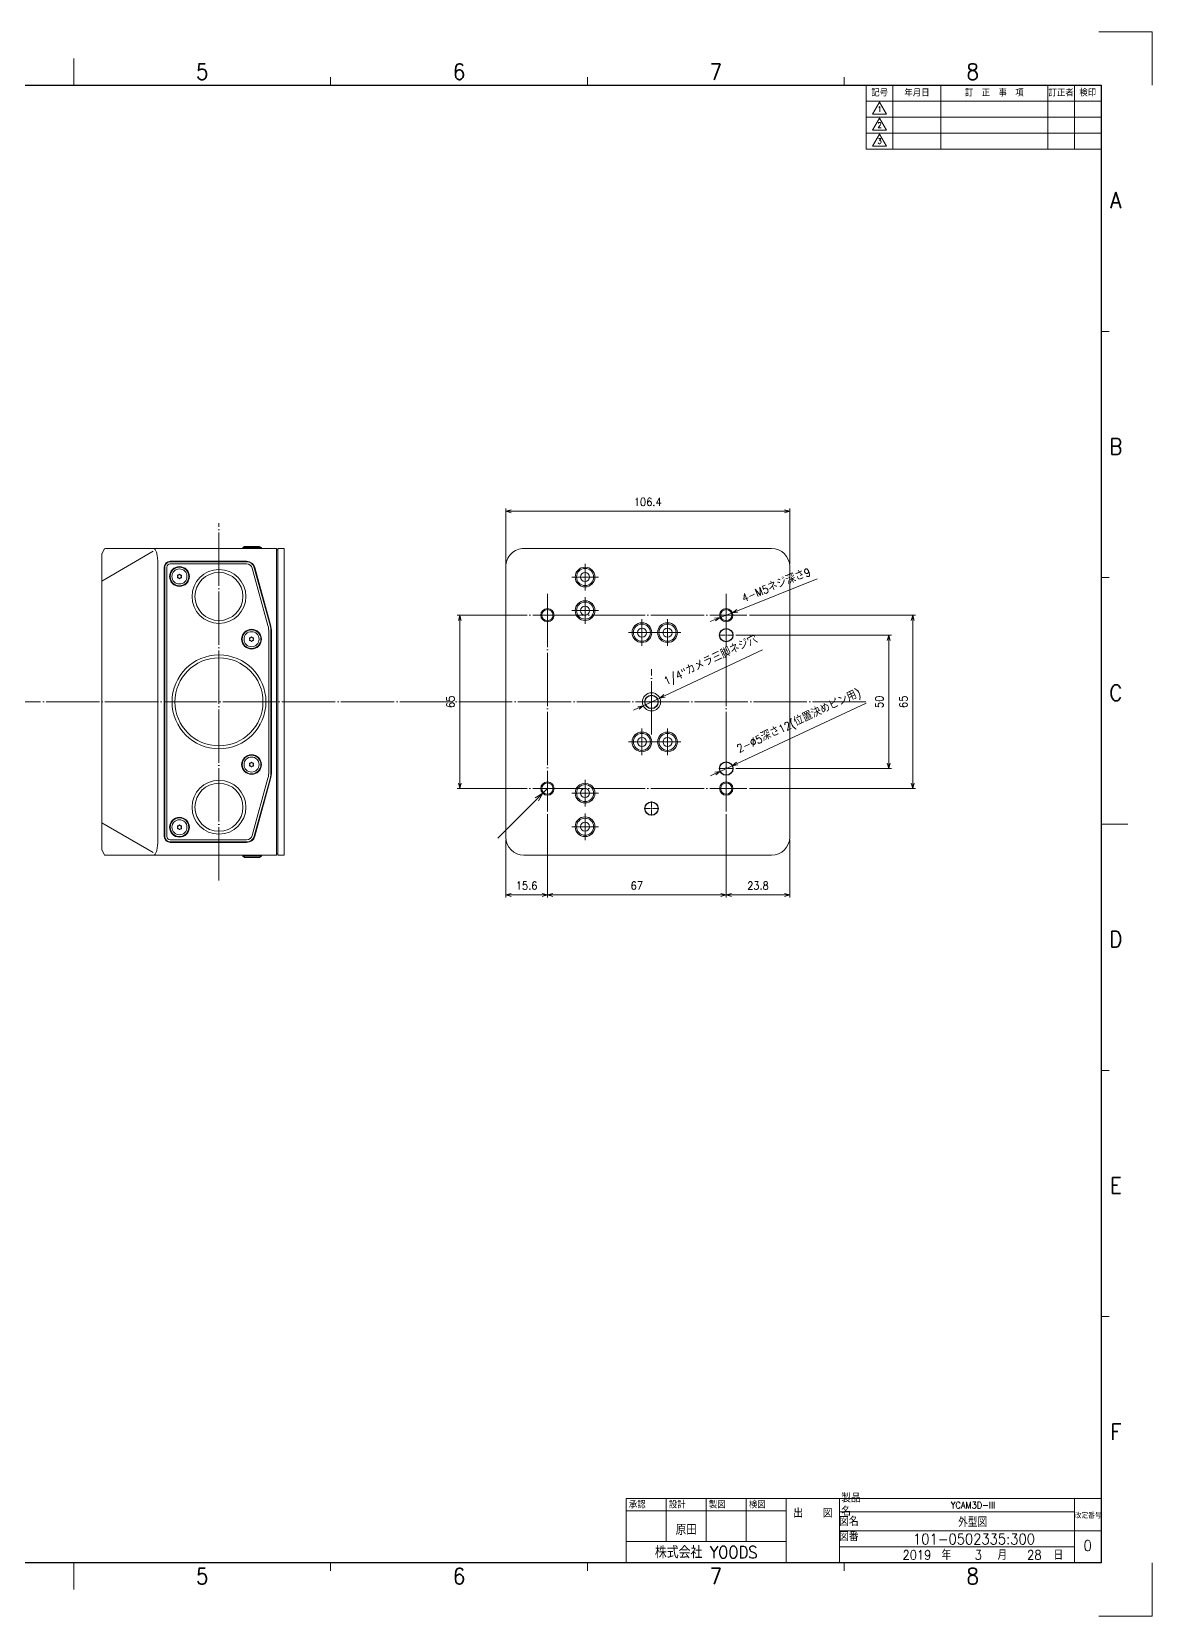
# Model space of a CAD drawing. Extents: x -1322 to 1276, y -2014 to -230.
# Drawn here: x 856 to 1276, y -824 to -230 of the extents above; entities that cross this region are included whole.
import ezdxf
from ezdxf.enums import TextEntityAlignment as Align

# ---------------------------------------------------------------- set-up
doc = ezdxf.new("R2010")
doc.units = 0
doc.header["$MEASUREMENT"] = 0
doc.linetypes.add('BORDER', pattern=[22, 20, -1, 0, -1])
doc.linetypes.add('CENTER', pattern=[50.8, 31.75, -6.35, 6.35, -6.35])
doc.layers.get('0').update_dxf_attribs({"linetype": 'CONTINUOUS'})
doc.layers.get('Defpoints').update_dxf_attribs({"linetype": 'CONTINUOUS'})
for name, color, linetype, lineweight in [('05 Center', 3, 'CENTER', 15), ('07 Dimension', 4, 'CONTINUOUS', 15), ('AM_BOR', 7, 'CONTINUOUS', 15)]:
    doc.layers.add(name, color=color, linetype=linetype, lineweight=lineweight)
doc.layers.add('____1', color=7, linetype='CONTINUOUS')
doc.layers.add('トンボ', color=3, linetype='CONTINUOUS', lineweight=15, plot=False)
doc.styles.add('TOKURA STANDARD', font='simplex.shx', dxfattribs={"width": 0.9, "bigfont": 'extfont.shx'})
doc.dimstyles.new('TOKURA_JIS', dxfattribs={"dimtxt": 3, "dimasz": 2, "dimexe": 1, "dimexo": 1, "dimgap": 2, "dimtad": 1, "dimdsep": 46, "dimtxsty": 'TOKURA STANDARD', "dimblk": 'OPEN30', "dimblk1": 'OPEN30', "dimblk2": 'OPEN30', "dimcen": 0, "dimclrd": 3, "dimclre": 3, "dimclrt": 3, "dimazin": 2, "dimtp": 0.1, "dimtm": 0.1, "dimtfac": 0.71, "dimtmove": 0, "dimatfit": 3, "dimldrblk": 'OPEN30', "dimfxl": 1, "dimlwd": 15, "dimlwe": 15, "dimarcsym": 0})

# ---------------------------------------------------------------- blocks, each defined once
blk = doc.blocks.new('TOKURA_JIS_A3_2008')
at = {"layer": 'AM_BOR'}
for p, q in [((217.9, 287), (217.9, 292)), ((266.02, 287), (266.02, 288.5)), ((314.15, 287), (314.15, 288.5)), ((362.27, 287), (362.27, 288.5)), ((410.4, 240.83), (411.9, 240.83)), ((410.4, 194.67), (411.9, 194.67)), ((410.4, 148.5), (415.4, 148.5)), ((410.4, 148.5), (415.4, 148.5)), ((410.4, 102.33), (411.9, 102.33)), ((410.4, 56.17), (411.9, 56.17)), ((217.9, 10), (217.9, 5)), ((266.02, 10), (266.02, 8.5)), ((314.15, 10), (314.15, 8.5)), ((362.27, 10), (362.27, 8.5))]:
    blk.add_line(p, q, dxfattribs=at)
at = {"layer": 'AM_BOR', "lineweight": 30}
for p, q in [((25.4, 287), (410.4, 287)), ((410.4, 287), (410.4, 10)), ((410.4, 10), (25.4, 10))]:
    blk.add_line(p, q, dxfattribs=at)
at = {"layer": 'トンボ'}
for p, q in [((410, 297), (420, 297)), ((420, 297), (420, 287)), ((420, 10), (420, 0)), ((420, 0), (410, 0))]:
    blk.add_line(p, q, dxfattribs=at)
at = {"layer": 'AM_BOR', "style": 'TOKURA STANDARD', "width": 0.9}
for s, p in [('5', (241.96, 288)), ('6', (290.09, 288)), ('7', (338.21, 288)), ('8', (386.34, 288)), ('A', (413.17, 263.92)), ('B', (413.17, 217.75)), ('C', (413.17, 171.58)), ('D', (413.17, 125.42)), ('E', (413.17, 79.25)), ('F', (413.17, 33.08)), ('5', (241.96, 6.02)), ('6', (290.09, 6.02)), ('7', (338.21, 6.02)), ('8', (386.34, 6.02))]:
    blk.add_text(s, height=3, dxfattribs=at).set_placement(p, align=Align.CENTER)
blk = doc.blocks.new('tokura08-revi0')
at = {"layer": 'AM_BOR'}
for p, q in [((-88, 6), (0, 6)), ((-88, 6), (-88, 0)), ((-78, 0), (-78, 6)), ((-60, 0), (-60, 6)), ((-20, 6), (-20, 0)), ((-10, 0), (-10, 6)), ((0, 6), (0, 0)), ((0, 0), (-88, 0)), ((-88, 0), (0, 0))]:
    blk.add_line(p, q, dxfattribs=at)
at = {"layer": 'AM_BOR', "char_height": 2.5, "attachment_point": 5, "style": 'TOKURA STANDARD'}
for s, insert, width in [('記号', (-83, 3), 10), ('年月日', (-69, 3), 15), ('訂\u3000正\u3000事\u3000項', (-40, 3), 40), ('訂正者', (-15, 3), 10), ('検印', (-5, 3), 10)]:
    blk.add_mtext(s, dxfattribs=dict(at, insert=insert, width=width))
blk = doc.blocks.new('tokura08-revi1')
at = {"layer": 'AM_BOR'}
for p, q in [((-88, 6), (-88, 0)), ((-78, 6), (-78, 0)), ((-60, 6), (-60, 0)), ((-20, 6), (-20, 0)), ((-10, 6), (-10, 0)), ((0, 0), (0, 6)), ((-88, 0), (0, 0)), ((-85.63, 1.1), (-83.03, 5.6)), ((-85.63, 1.1), (-80.43, 1.1)), ((-80.43, 1.1), (-83.03, 5.6))]:
    blk.add_line(p, q, dxfattribs=at)
at = {"layer": 'AM_BOR', "style": 'TOKURA STANDARD', "width": 0.9}
for tag, p in [('GEN-REV-NR{4}', (-83, 3)), ('GEN-REV-DAT{8}', (-69, 3)), ('GEN-REV-NAME{4}', (-15, 3)), ('GEN-REV-BLK{4}', (-5, 3))]:
    blk.add_attdef(tag, text='', height=2, dxfattribs=at).set_placement(p, align=Align.MIDDLE_CENTER)
blk.add_attdef('GEN-REV-TEXT1{19}', text='', height=2, dxfattribs=at).set_placement((-59, 3), align=Align.MIDDLE_LEFT)
blk = doc.blocks.new('*U386')
at = {"layer": 'AM_BOR'}
for p, q in [((-118, 24.14), (-178, 24.14)), ((-178, 24.14), (-178, 0)), ((-163, 24.14), (-163, 8)), ((-148, 24.14), (-148, 8)), ((-133, 24.14), (-133, 8)), ((-118, 24.14), (-118, 0)), ((-118, 24.14), (-98, 24.14)), ((-98, 24.14), (0, 24.14)), ((-98, 24.14), (-98, 0)), ((-10, 24.14), (-10, 0)), ((0, 0), (0, 24.14)), ((-118, 19.49), (-178, 19.49)), ((-10, 19.21), (-98, 19.21)), ((0, 12.07), (-98, 12.07)), ((-178, 8), (-118, 8)), ((-98, 6), (-10, 6)), ((-178, 0), (0, 0))]:
    blk.add_line(p, q, dxfattribs=at)
at = {"layer": 'AM_BOR', "style": 'TOKURA STANDARD'}
for s, insert, char_height, width, attachment_point in [('承認', (-177, 23.01), 2.5, 14, 1), ('設計', (-162, 23.01), 2.5, 14, 1), ('製図', (-147, 23.01), 2.5, 14, 1), ('検図', (-132, 23.01), 2.5, 14, 1), ('出    図', (-108, 18.5), 3, 18.75, 5), ('製品名', (-97.38, 21.72), 3, 9.482, 4), ('改定番号', (-4.84, 17.7), 2, 10.0022, 5), ('図名', (-94.5, 15.4), 3, 7, 5), ('株式会社 YOODS', (-148, 4), 4.5, 60, 5), ('図番', (-94.53, 9.76), 3, 7, 5), ('{\\C7;年}', (-58, 2.92), 3.5, 6, 5), ('{\\C7;月}', (-37, 2.92), 3.5, 6, 5), ('{\\C7;日}', (-16, 2.92), 3.5, 6, 5)]:
    blk.add_mtext(s, dxfattribs=dict(at, insert=insert, char_height=char_height, width=width, attachment_point=attachment_point))
at = {"layer": 'AM_BOR', "style": 'TOKURA STANDARD', "width": 0.9}
for tag, height, p in [('SEIHINMEI{20.1}', 2.5, (-48.01, 21.67)), ('SYOUNIN{3.5}', 4, (-170.5, 12.5)), ('SEKKEI{3.5}', 4, (-155.5, 12.5)), ('SEIZU{3.5}', 4, (-140.5, 12.5)), ('KENZU{3.5}', 4, (-125.5, 12.5)), ('ZUMEI{20.1}', 3.5, (-48.12, 15.25)), ('ZUBAN{11.6}', 4, (-47.62, 8.97)), ('REV{2}', 4, (-5, 6.5)), ('NEN{4.57}', 3.5, (-69, 3)), ('TUKI{2.28}', 3.5, (-46, 3)), ('NITI{2.28}', 3.5, (-25, 3))]:
    blk.add_attdef(tag, text='', height=height, dxfattribs=at).set_placement(p, align=Align.MIDDLE_CENTER)
blk = doc.blocks.new('CLUMP0')
at = {"layer": '____1', "lineweight": 18}
blk.add_circle((2149.76, 2319.57), 3.5, dxfattribs=at)
at = {"layer": '____1', "lineweight": 5}
blk.add_circle((2149.76, 2319.57), 2.81, dxfattribs=at)
at = {"layer": '____1', "lineweight": 18}
for centre, radius, start, end in [((2149.21, 2319.89), 0.24, 62.84074, 237.15926), ((2149.03, 2319.54), 0.1, 302.84074, 2.48268), ((2149.76, 2319.57), 0.635, 177.51731, 182.48269), ((2149.37, 2318.95), 0.1, 57.51731, 117.15926), ((2149.76, 2319.57), 0.635, 117.51731, 122.48269), ((2149.76, 2319.57), 0.635, 237.51731, 242.48269), ((2149.76, 2320.2), 0.24, 2.84074, 177.15926), ((2149.76, 2318.93), 0.24, 182.84074, 357.15926), ((2149.76, 2319.57), 0.635, 57.51731, 62.48269), ((2149.76, 2319.57), 0.635, 297.51731, 302.48269), ((2150.31, 2319.89), 0.24, 302.84074, 117.15926), ((2150.31, 2319.25), 0.24, 242.84074, 57.15926), ((2149.76, 2319.57), 0.635, 357.51731, 2.48269)]:
    blk.add_arc(centre, radius, start, end, dxfattribs=at)
blk.add_rational_spline([(2149.32, 2319.04), (2149.11, 2318.93), (2149, 2319.14), (2148.9, 2319.34), (2149.08, 2319.45)], [1, 0.707106781187, 1, 0.727246506559, 0.962490217599], degree=2, knots=[4.712389, 4.712389, 4.712389, 6.283185, 6.283185, 7.745972, 7.745972, 7.745972], dxfattribs=at)
for points, weights in [([(2149.13, 2319.6), (2149.13, 2319.65), (2149.08, 2319.69)], [1, 0.808130615469, 0.867641996047]), ([(2149.32, 2320.1), (2149.37, 2320.07), (2149.42, 2320.11)], [1, 0.808130614777, 0.867641996476]), ([(2149.47, 2320.13), (2149.52, 2320.16), (2149.52, 2320.22)], [1, 0.80813061547, 0.867641996046]), ([(2149.52, 2318.92), (2149.52, 2318.98), (2149.47, 2319.01)], [1, 0.808130585107, 0.867642014882]), ([(2150, 2320.22), (2150.01, 2320.16), (2150.06, 2320.13)], [1, 0.808130626323, 0.867641989314]), ([(2150.06, 2319.01), (2150.01, 2318.98), (2150, 2318.92)], [1, 0.808130604832, 0.867642002646]), ([(2150.1, 2320.11), (2150.15, 2320.07), (2150.2, 2320.1)], [1, 0.808130598669, 0.867642006469]), ([(2150.2, 2319.04), (2150.15, 2319.06), (2150.1, 2319.03)], [1, 0.808130629669, 0.867641987239]), ([(2150.44, 2319.69), (2150.4, 2319.65), (2150.4, 2319.6)], [1, 0.808130604042, 0.867642003136]), ([(2150.4, 2319.54), (2150.4, 2319.49), (2150.44, 2319.45)], [1, 0.808130599308, 0.867642006072])]:
    blk.add_rational_spline(points, weights, degree=2, dxfattribs=at)
blk = doc.blocks.new('CLUMP1')
at = {"layer": '____1', "lineweight": 18}
blk.add_circle((2176.76, 2343.07), 3.5, dxfattribs=at)
at = {"layer": '____1', "lineweight": 5}
blk.add_circle((2176.76, 2343.07), 2.81, dxfattribs=at)
at = {"layer": '____1', "lineweight": 18}
for centre, radius, start, end in [((2176.03, 2343.04), 0.1, 302.84074, 2.48268), ((2176.76, 2343.07), 0.635, 177.51731, 182.48269), ((2176.37, 2342.45), 0.1, 57.51731, 117.15926), ((2176.76, 2343.07), 0.635, 117.51731, 122.48269), ((2176.76, 2343.07), 0.635, 237.51731, 242.48269), ((2176.42, 2343.72), 0.1, 297.51731, 357.15926), ((2176.76, 2343.7), 0.24, 2.84074, 177.15926), ((2176.76, 2342.43), 0.24, 182.84074, 357.15926), ((2176.76, 2343.07), 0.635, 57.51731, 62.48269), ((2176.76, 2343.07), 0.635, 297.51731, 302.48269), ((2177.31, 2342.75), 0.24, 242.84074, 57.15926), ((2176.76, 2343.07), 0.635, 357.51731, 2.48269)]:
    blk.add_arc(centre, radius, start, end, dxfattribs=at)
for points, weights, knots in [([(2176.08, 2343.19), (2175.88, 2343.32), (2176.01, 2343.52), (2176.13, 2343.7), (2176.32, 2343.6)], [1, 0.707106781187, 1, 0.727246510349, 0.962490211061], [0, 0, 0, 1.570796, 1.570796, 3.033583, 3.033583, 3.033583]), ([(2176.32, 2342.54), (2176.11, 2342.43), (2176, 2342.64), (2175.9, 2342.84), (2176.08, 2342.95)], [1, 0.707106781187, 1, 0.727246506559, 0.962490217598], [4.712389, 4.712389, 4.712389, 6.283185, 6.283185, 7.745972, 7.745972, 7.745972]), ([(2177.2, 2343.6), (2177.42, 2343.71), (2177.53, 2343.5), (2177.63, 2343.3), (2177.44, 2343.19)], [1, 0.707106781187, 1, 0.727246506559, 0.962490217599], [4.712389, 4.712389, 4.712389, 6.283185, 6.283185, 7.745972, 7.745972, 7.745972])]:
    blk.add_rational_spline(points, weights, degree=2, knots=knots, dxfattribs=at)
for points, weights in [([(2176.13, 2343.1), (2176.13, 2343.15), (2176.08, 2343.19)], [1, 0.808130615469, 0.867641996047]), ([(2176.32, 2343.6), (2176.37, 2343.57), (2176.42, 2343.61)], [1, 0.808130614778, 0.867641996476]), ([(2176.52, 2342.42), (2176.52, 2342.48), (2176.47, 2342.51)], [1, 0.808130585107, 0.867642014882]), ([(2177, 2343.72), (2177.01, 2343.66), (2177.06, 2343.63)], [1, 0.808130626322, 0.867641989315]), ([(2177.06, 2342.51), (2177.01, 2342.48), (2177, 2342.42)], [1, 0.808130604832, 0.867642002645]), ([(2177.1, 2343.61), (2177.15, 2343.57), (2177.2, 2343.6)], [1, 0.808130598669, 0.867642006469]), ([(2177.2, 2342.54), (2177.15, 2342.56), (2177.1, 2342.53)], [1, 0.808130629669, 0.867641987238]), ([(2177.44, 2343.19), (2177.4, 2343.15), (2177.4, 2343.1)], [1, 0.808130604043, 0.867642003135]), ([(2177.4, 2343.04), (2177.4, 2342.99), (2177.44, 2342.95)], [1, 0.808130599309, 0.867642006072])]:
    blk.add_rational_spline(points, weights, degree=2, dxfattribs=at)
blk = doc.blocks.new('CLUMP2')
at = {"layer": '____1', "lineweight": 18}
for p, q in [((2173.46, 2309.07), (2173.46, 2308.67)), ((2180.46, 2309.07), (2173.46, 2309.07)), ((2173.46, 2308.67), (2174.16, 2308.27)), ((2180.46, 2308.67), (2173.46, 2308.67)), ((2179.77, 2308.27), (2174.16, 2308.27)), ((2180.46, 2308.67), (2179.77, 2308.27)), ((2180.46, 2308.67), (2180.46, 2309.07))]:
    blk.add_line(p, q, dxfattribs=at)
blk = doc.blocks.new('CLUMP3')
at = {"layer": '____1', "lineweight": 18}
blk.add_circle((2176.76, 2390.07), 3.5, dxfattribs=at)
at = {"layer": '____1', "lineweight": 5}
blk.add_circle((2176.76, 2390.07), 2.81, dxfattribs=at)
at = {"layer": '____1', "lineweight": 18}
for centre, radius, start, end in [((2176.03, 2390.1), 0.1, 357.51732, 57.15926), ((2176.76, 2390.07), 0.635, 177.51731, 182.48269), ((2176.37, 2389.45), 0.1, 57.51732, 117.15926), ((2176.76, 2390.07), 0.635, 117.51731, 122.48269), ((2176.76, 2390.07), 0.635, 237.51731, 242.48269), ((2176.42, 2389.42), 0.1, 2.84074, 62.48269), ((2176.76, 2390.7), 0.24, 2.84074, 177.15926), ((2176.76, 2389.43), 0.24, 182.84074, 357.15926), ((2177.1, 2390.72), 0.1, 182.84074, 242.48269), ((2176.76, 2390.07), 0.635, 57.51731, 62.48269), ((2176.76, 2390.07), 0.635, 297.51731, 302.48269), ((2177.31, 2390.39), 0.24, 302.84074, 117.15926), ((2176.76, 2390.07), 0.635, 357.51731, 2.48269)]:
    blk.add_arc(centre, radius, start, end, dxfattribs=at)
for points, weights, knots in [([(2176.32, 2390.6), (2176.11, 2390.71), (2176, 2390.5), (2175.9, 2390.3), (2176.08, 2390.19)], [1, 0.707106781187, 1, 0.72724650656, 0.962490217597], [4.712389, 4.712389, 4.712389, 6.283185, 6.283185, 7.745972, 7.745972, 7.745972]), ([(2176.08, 2389.95), (2175.88, 2389.82), (2176.01, 2389.62), (2176.13, 2389.44), (2176.32, 2389.54)], [1, 0.707106781187, 1, 0.727246510349, 0.96249021106], [0, 0, 0, 1.570796, 1.570796, 3.033583, 3.033583, 3.033583]), ([(2177.2, 2389.54), (2177.42, 2389.43), (2177.53, 2389.64), (2177.63, 2389.84), (2177.44, 2389.95)], [1, 0.707106781187, 1, 0.727246506559, 0.962490217598], [4.712389, 4.712389, 4.712389, 6.283185, 6.283185, 7.745972, 7.745972, 7.745972])]:
    blk.add_rational_spline(points, weights, degree=2, knots=knots, dxfattribs=at)
for points, weights in [([(2176.13, 2390.04), (2176.13, 2389.98), (2176.08, 2389.95)], [1, 0.808130615468, 0.867641996048]), ([(2176.42, 2390.61), (2176.37, 2390.57), (2176.32, 2390.6)], [1, 0.80813061547, 0.867641996047]), ([(2176.52, 2390.72), (2176.52, 2390.66), (2176.47, 2390.63)], [1, 0.808130585106, 0.867642014882]), ([(2177, 2389.42), (2177.01, 2389.48), (2177.06, 2389.51)], [1, 0.808130626322, 0.867641989315]), ([(2177.2, 2390.6), (2177.15, 2390.57), (2177.1, 2390.61)], [1, 0.808130629668, 0.867641987239]), ([(2177.1, 2389.53), (2177.15, 2389.56), (2177.2, 2389.54)], [1, 0.808130598669, 0.867642006469]), ([(2177.4, 2390.1), (2177.4, 2390.15), (2177.44, 2390.19)], [1, 0.808130599309, 0.867642006072]), ([(2177.44, 2389.95), (2177.4, 2389.98), (2177.4, 2390.04)], [1, 0.808130604043, 0.867642003135])]:
    blk.add_rational_spline(points, weights, degree=2, dxfattribs=at)
blk = doc.blocks.new('CLUMP61')
at = {"layer": '____1', "lineweight": 18}
for p, q in [((2173.46, 2424.47), (2174.16, 2424.87)), ((2173.46, 2424.07), (2173.46, 2424.47)), ((2180.46, 2424.47), (2173.46, 2424.47)), ((2180.46, 2424.07), (2173.46, 2424.07)), ((2179.77, 2424.87), (2174.16, 2424.87)), ((2180.46, 2424.47), (2179.77, 2424.87)), ((2180.46, 2424.47), (2180.46, 2424.07))]:
    blk.add_line(p, q, dxfattribs=at)
blk = doc.blocks.new('CLUMP62')
at = {"layer": '____1', "lineweight": 18}
blk.add_circle((2149.76, 2413.57), 3.5, dxfattribs=at)
at = {"layer": '____1', "lineweight": 5}
blk.add_circle((2149.76, 2413.57), 2.81, dxfattribs=at)
at = {"layer": '____1', "lineweight": 18}
for centre, radius, start, end in [((2149.21, 2413.25), 0.24, 122.84074, 297.15926), ((2149.03, 2413.6), 0.1, 357.51732, 57.15926), ((2149.76, 2413.57), 0.635, 177.51731, 182.48269), ((2149.76, 2413.57), 0.635, 117.51731, 122.48269), ((2149.76, 2413.57), 0.635, 237.51731, 242.48269), ((2149.76, 2414.2), 0.24, 2.84074, 177.15926), ((2149.76, 2412.93), 0.24, 182.84074, 357.15926), ((2150.1, 2414.22), 0.1, 182.84074, 242.48269), ((2149.76, 2413.57), 0.635, 57.51731, 62.48269), ((2149.76, 2413.57), 0.635, 297.51731, 302.48269), ((2150.31, 2413.89), 0.24, 302.84074, 117.15926), ((2150.31, 2413.25), 0.24, 242.84074, 57.15926), ((2149.76, 2413.57), 0.635, 357.51731, 2.48269)]:
    blk.add_arc(centre, radius, start, end, dxfattribs=at)
blk.add_rational_spline([(2149.32, 2414.1), (2149.11, 2414.21), (2149, 2414), (2148.9, 2413.8), (2149.08, 2413.69)], [1, 0.707106781187, 1, 0.727246506559, 0.962490217598], degree=2, knots=[4.712389, 4.712389, 4.712389, 6.283185, 6.283185, 7.745972, 7.745972, 7.745972], dxfattribs=at)
for points, weights in [([(2149.13, 2413.54), (2149.13, 2413.48), (2149.08, 2413.45)], [1, 0.808130615469, 0.867641996047]), ([(2149.42, 2414.11), (2149.37, 2414.07), (2149.32, 2414.1)], [1, 0.808130615469, 0.867641996047]), ([(2149.32, 2413.04), (2149.37, 2413.06), (2149.42, 2413.03)], [1, 0.808130614777, 0.867641996477]), ([(2149.52, 2414.22), (2149.52, 2414.16), (2149.47, 2414.13)], [1, 0.808130585107, 0.867642014882]), ([(2149.47, 2413.01), (2149.52, 2412.98), (2149.52, 2412.92)], [1, 0.808130615469, 0.867641996047]), ([(2150, 2412.92), (2150.01, 2412.98), (2150.06, 2413.01)], [1, 0.808130626321, 0.867641989315]), ([(2150.2, 2414.1), (2150.15, 2414.07), (2150.1, 2414.11)], [1, 0.808130629668, 0.867641987239]), ([(2150.1, 2413.03), (2150.15, 2413.06), (2150.2, 2413.04)], [1, 0.808130598669, 0.867642006469]), ([(2150.4, 2413.6), (2150.4, 2413.65), (2150.44, 2413.69)], [1, 0.808130599309, 0.867642006072]), ([(2150.44, 2413.45), (2150.4, 2413.48), (2150.4, 2413.54)], [1, 0.808130604043, 0.867642003135])]:
    blk.add_rational_spline(points, weights, degree=2, dxfattribs=at)
blk = doc.blocks.new('CLUMP66')
at = {"layer": '____1', "lineweight": 18}
for p, q in [((2120.72, 2422.18), (2121.53, 2423.79)), ((2186.06, 2424.07), (2121.97, 2424.07)), ((2186.06, 2313.57), (2186.06, 2424.07)), ((2186.06, 2309.07), (2186.06, 2423.57)), ((2120.66, 2421.95), (2120.66, 2311.19)), ((2146.26, 2419.27), (2174.92, 2419.27)), ((2144.06, 2316.07), (2144.06, 2417.07)), ((2183.9, 2395.44), (2178.01, 2416.92)), ((2184.26, 2340.39), (2184.26, 2392.75)), ((2183.9, 2337.69), (2178.01, 2316.22)), ((2120.72, 2310.96), (2121.53, 2309.35)), ((2174.88, 2313.87), (2146.26, 2313.87)), ((2186.06, 2309.07), (2121.97, 2309.07))]:
    blk.add_line(p, q, dxfattribs=at)
at = {"layer": '____1', "lineweight": 5}
for p, q in [((2120.66, 2411.86), (2139.9, 2423.05)), ((2141.66, 2315.87), (2141.66, 2417.27)), ((2120.66, 2321.28), (2139.9, 2310.09))]:
    blk.add_line(p, q, dxfattribs=at)
at = {"layer": '____1', "lineweight": 18}
for centre, radius, start, end in [((2121.97, 2423.57), 0.5, 90, 153.43494), ((2121.16, 2421.95), 0.5, 153.43494, 180), ((2146.26, 2417.07), 2.2, 90.01121, 179.99999), ((2174.92, 2416.07), 3.2, 15.34185, 89.99999), ((2174.06, 2392.75), 10.2, 0.00001, 15.34185), ((2174.06, 2340.39), 10.2, 344.65815, 359.99998), ((2121.16, 2311.19), 0.5, 180, 206.56506), ((2146.26, 2316.07), 2.2, 180.00001, 269.99997), ((2174.92, 2317.07), 3.2, 270.00001, 344.65815), ((2121.97, 2309.57), 0.5, 206.56506, 270)]:
    blk.add_arc(centre, radius, start, end, dxfattribs=at)
at = {"layer": '____1', "lineweight": 5}
for points in [[(2141.66, 2417.27), (2141.66, 2424.07), (2139.9, 2424.07)], [(2141.66, 2315.87), (2141.66, 2309.07), (2139.9, 2309.07)]]:
    blk.add_open_spline(points, degree=2, dxfattribs=at)
blk = doc.blocks.new('CLUMP67')
at = {"layer": '____1', "lineweight": 18}
for p, q in [((2186.06, 2423.57), (2186.56, 2423.57)), ((2186.56, 2424.07), (2188.96, 2424.07)), ((2186.56, 2309.07), (2186.56, 2424.07)), ((2188.96, 2424.07), (2188.96, 2309.07)), ((2186.06, 2309.57), (2186.56, 2309.57)), ((2186.56, 2309.07), (2188.96, 2309.07))]:
    blk.add_line(p, q, dxfattribs=at)
blk = doc.blocks.new('CLUMP68')
at = {"layer": '____1', "lineweight": 18}
for p, q in [((2146.26, 2419.07), (2174.88, 2419.07)), ((2144.26, 2316.07), (2144.26, 2417.07)), ((2183.7, 2395.38), (2177.77, 2416.87)), ((2184.06, 2340.42), (2184.06, 2392.72)), ((2183.7, 2337.76), (2177.77, 2316.27)), ((2174.88, 2314.07), (2146.26, 2314.07))]:
    blk.add_line(p, q, dxfattribs=at)
at = {"layer": '____1', "lineweight": 5}
for p, q in [((2146.26, 2418.27), (2174.88, 2418.27)), ((2145.06, 2316.07), (2145.06, 2417.07)), ((2182.93, 2395.16), (2177, 2416.65)), ((2183.26, 2340.42), (2183.26, 2392.72)), ((2182.93, 2337.98), (2177, 2316.48)), ((2174.88, 2314.87), (2146.26, 2314.87))]:
    blk.add_line(p, q, dxfattribs=at)
at = {"layer": '____1', "lineweight": 18}
for centre, radius in [((2149.76, 2413.57), 3.7), ((2164.56, 2406.07), 9), ((2176.76, 2390.07), 3.7), ((2164.56, 2366.57), 16.5), ((2176.76, 2343.07), 3.7), ((2164.56, 2327.07), 9), ((2149.76, 2319.57), 3.7)]:
    blk.add_circle(centre, radius, dxfattribs=at)
at = {"layer": '____1', "lineweight": 5}
for centre, radius in [((2164.56, 2406.07), 10.1), ((2164.56, 2366.57), 17.6), ((2164.56, 2327.07), 10.1)]:
    blk.add_circle(centre, radius, dxfattribs=at)
at = {"layer": '____1', "lineweight": 18}
for centre, radius, start, end in [((2146.26, 2417.07), 2, 89.99999, 179.99999), ((2174.88, 2416.07), 3, 15.4268, 90), ((2174.06, 2392.72), 10, 0, 15.4268), ((2174.06, 2340.42), 10, 344.5732, 0), ((2146.26, 2316.07), 2, 180.00001, 270), ((2174.88, 2317.07), 3, 270, 344.5732)]:
    blk.add_arc(centre, radius, start, end, dxfattribs=at)
at = {"layer": '____1', "lineweight": 5}
for centre, radius, start, end in [((2146.26, 2417.07), 1.2, 89.99999, 179.99999), ((2174.88, 2416.07), 2.2, 15.4268, 90), ((2174.06, 2392.72), 9.2, 0, 15.4268), ((2174.06, 2340.42), 9.2, 344.5732, 0), ((2146.26, 2316.07), 1.2, 180.00001, 270), ((2174.88, 2317.07), 2.2, 270, 344.5732)]:
    blk.add_arc(centre, radius, start, end, dxfattribs=at)
blk = doc.blocks.new('_Open30')
at = {"color": 0, "linetype": 'ByBlock', "lineweight": -2}
for p, q in [((-1, 0.27), (0, 0)), ((0, 0), (-1, -0.27)), ((0, 0), (-1, 0))]:
    blk.add_line(p, q, dxfattribs=at)
blk = doc.blocks.new('*D657')
at = {"layer": '07 Dimension', "linetype": 'Continuous', "lineweight": 15, "transparency": 16777216}
for p, q in [((1032.93, -449.07), (1015.69, -449.07)), ((1016.69, -451.07), (1016.69, -512.07)), ((1032.93, -514.07), (1015.69, -514.07))]:
    blk.add_line(p, q, dxfattribs=at)
at = {"layer": 'Defpoints', "color": 0, "linetype": 'Continuous', "transparency": 16777216}
for p in [(1033.93, -449.07), (1016.69, -514.07), (1033.93, -514.07)]:
    blk.add_point(p, dxfattribs=at)
at = {"layer": '07 Dimension', "linetype": 'Continuous', "lineweight": 15, "transparency": 16777216, "xscale": 2, "yscale": 2, "zscale": 2}
for p, rotation in [((1016.69, -449.07), 90), ((1016.69, -514.07), 270)]:
    blk.add_blockref('_Open30', p, dxfattribs=dict(at, rotation=rotation))
at = {"layer": '07 Dimension', "linetype": 'Continuous', "transparency": 16777216, "insert": (1013.19, -481.57), "char_height": 3, "attachment_point": 5, "rotation": 90, "style": 'TOKURA STANDARD'}
blk.add_mtext('65', dxfattribs=at)
blk = doc.blocks.new('*D658')
at = {"layer": '07 Dimension', "linetype": 'Continuous', "lineweight": 15, "transparency": 16777216}
for p, q in [((1049.53, -523.73), (1049.53, -554.97)), ((1116.53, -523.73), (1116.53, -554.97)), ((1051.53, -553.97), (1114.53, -553.97))]:
    blk.add_line(p, q, dxfattribs=at)
at = {"layer": 'Defpoints', "color": 0, "linetype": 'Continuous', "transparency": 16777216}
for p in [(1049.53, -522.73), (1116.53, -522.73), (1116.53, -553.97)]:
    blk.add_point(p, dxfattribs=at)
at = {"layer": '07 Dimension', "linetype": 'Continuous', "lineweight": 15, "transparency": 16777216, "xscale": 2, "yscale": 2, "zscale": 2, "rotation": 180}
blk.add_blockref('_Open30', (1049.53, -553.97), dxfattribs=at)
at = {"layer": '07 Dimension', "linetype": 'Continuous', "lineweight": 15, "transparency": 16777216, "xscale": 2, "yscale": 2, "zscale": 2}
blk.add_blockref('_Open30', (1116.53, -553.97), dxfattribs=at)
at = {"layer": '07 Dimension', "linetype": 'Continuous', "transparency": 16777216, "insert": (1083.03, -550.47), "char_height": 3, "attachment_point": 5, "style": 'TOKURA STANDARD'}
blk.add_mtext('67', dxfattribs=at)
blk = doc.blocks.new('*D659')
at = {"layer": '07 Dimension', "linetype": 'Continuous', "lineweight": 15, "transparency": 16777216}
for p, q in [((1033.93, -533.27), (1033.93, -554.97)), ((1047.53, -553.97), (1035.93, -553.97))]:
    blk.add_line(p, q, dxfattribs=at)
at = {"layer": 'Defpoints', "color": 0, "linetype": 'Continuous', "transparency": 16777216}
for p in [(1033.93, -532.27), (1033.93, -553.97), (1049.53, -553.97)]:
    blk.add_point(p, dxfattribs=at)
at = {"layer": '07 Dimension', "linetype": 'Continuous', "lineweight": 15, "transparency": 16777216, "xscale": 2, "yscale": 2, "zscale": 2, "rotation": 180}
blk.add_blockref('_Open30', (1033.93, -553.97), dxfattribs=at)
at = {"layer": '07 Dimension', "linetype": 'Continuous', "lineweight": 15, "transparency": 16777216, "xscale": 2, "yscale": 2, "zscale": 2}
blk.add_blockref('_Open30', (1049.53, -553.97), dxfattribs=at)
at = {"layer": '07 Dimension', "linetype": 'Continuous', "transparency": 16777216, "insert": (1041.73, -550.47), "char_height": 3, "attachment_point": 5, "style": 'TOKURA STANDARD'}
blk.add_mtext('15.6', dxfattribs=at)
blk = doc.blocks.new('*D660')
at = {"layer": '07 Dimension', "linetype": 'Continuous', "lineweight": 15, "transparency": 16777216}
for p, q in [((1140.33, -533.27), (1140.33, -554.97)), ((1138.33, -553.97), (1118.53, -553.97))]:
    blk.add_line(p, q, dxfattribs=at)
at = {"layer": 'Defpoints', "color": 0, "linetype": 'Continuous', "transparency": 16777216}
for p in [(1140.33, -532.27), (1116.53, -553.97), (1116.53, -553.97)]:
    blk.add_point(p, dxfattribs=at)
at = {"layer": '07 Dimension', "linetype": 'Continuous', "lineweight": 15, "transparency": 16777216, "xscale": 2, "yscale": 2, "zscale": 2, "rotation": 180}
blk.add_blockref('_Open30', (1116.53, -553.97), dxfattribs=at)
at = {"layer": '07 Dimension', "linetype": 'Continuous', "lineweight": 15, "transparency": 16777216, "xscale": 2, "yscale": 2, "zscale": 2}
blk.add_blockref('_Open30', (1140.33, -553.97), dxfattribs=at)
at = {"layer": '07 Dimension', "linetype": 'Continuous', "transparency": 16777216, "insert": (1128.43, -550.47), "char_height": 3, "attachment_point": 5, "style": 'TOKURA STANDARD'}
blk.add_mtext('23.8', dxfattribs=at)
blk = doc.blocks.new('*D661')
at = {"layer": '07 Dimension', "linetype": 'Continuous', "lineweight": 15, "transparency": 16777216}
for p, q in [((1033.93, -429.87), (1033.93, -409.13)), ((1140.33, -429.87), (1140.33, -409.13)), ((1035.93, -410.13), (1138.33, -410.13))]:
    blk.add_line(p, q, dxfattribs=at)
at = {"layer": 'Defpoints', "color": 0, "linetype": 'Continuous', "transparency": 16777216}
for p in [(1140.33, -410.13), (1033.93, -430.87), (1140.33, -430.87)]:
    blk.add_point(p, dxfattribs=at)
at = {"layer": '07 Dimension', "linetype": 'Continuous', "lineweight": 15, "transparency": 16777216, "xscale": 2, "yscale": 2, "zscale": 2, "rotation": 180}
blk.add_blockref('_Open30', (1033.93, -410.13), dxfattribs=at)
at = {"layer": '07 Dimension', "linetype": 'Continuous', "lineweight": 15, "transparency": 16777216, "xscale": 2, "yscale": 2, "zscale": 2}
blk.add_blockref('_Open30', (1140.33, -410.13), dxfattribs=at)
at = {"layer": '07 Dimension', "linetype": 'Continuous', "transparency": 16777216, "insert": (1087.13, -406.63), "char_height": 3, "attachment_point": 5, "style": 'TOKURA STANDARD'}
blk.add_mtext('106.4', dxfattribs=at)
blk = doc.blocks.new('*D662')
at = {"layer": '07 Dimension', "linetype": 'Continuous', "lineweight": 15, "transparency": 16777216}
for p, q in [((1130.17, -462.06), (1093.42, -479.28)), ((1085.45, -483.02), (1091.61, -480.13)), ((1083.64, -483.87), (1081.83, -484.71))]:
    blk.add_line(p, q, dxfattribs=at)
at = {"layer": 'Defpoints', "color": 0, "linetype": 'Continuous', "transparency": 16777216}
for p in [(1091.61, -480.13), (1085.45, -483.02)]:
    blk.add_point(p, dxfattribs=at)
at = {"layer": '07 Dimension', "linetype": 'Continuous', "lineweight": 15, "transparency": 16777216, "xscale": 2, "yscale": 2, "zscale": 2}
for p, rotation in [((1091.61, -480.13), 205.113136889247), ((1085.45, -483.02), 25.11313688924707)]:
    blk.add_blockref('_Open30', p, dxfattribs=dict(at, rotation=rotation))
at = {"layer": '07 Dimension', "linetype": 'Continuous', "transparency": 16777216, "insert": (1110.88, -466.36), "char_height": 3, "attachment_point": 5, "rotation": 25.11314, "style": 'TOKURA STANDARD'}
blk.add_mtext('1/4"カメラ三脚ネジ穴', dxfattribs=at)
blk = doc.blocks.new('*D663')
at = {"layer": '07 Dimension', "color": 3, "linetype": 'Continuous', "lineweight": 15, "transparency": 16777216}
for p, q in [((1150.61, -435.44), (1120.71, -447.4)), ((1112.35, -450.75), (1110.49, -451.49)), ((1114.21, -450), (1118.85, -448.15))]:
    blk.add_line(p, q, dxfattribs=at)
at = {"layer": 'Defpoints', "color": 0, "linetype": 'Continuous', "transparency": 16777216}
for p in [(1114.21, -450), (1118.85, -448.15)]:
    blk.add_point(p, dxfattribs=at)
at = {"layer": '07 Dimension', "color": 3, "linetype": 'Continuous', "lineweight": 15, "transparency": 16777216, "xscale": 2, "yscale": 2, "zscale": 2}
for p, rotation in [((1114.21, -450), 21.80550644156884), ((1118.85, -448.15), 201.8055064415689)]:
    blk.add_blockref('_Open30', p, dxfattribs=dict(at, rotation=rotation))
at = {"layer": '07 Dimension', "linetype": 'Continuous', "transparency": 16777216, "insert": (1135.28, -437.8), "char_height": 3, "attachment_point": 5, "rotation": 21.80551, "style": 'TOKURA STANDARD'}
blk.add_mtext('4-M5ネジ深さ9', dxfattribs=at)
blk = doc.blocks.new('*U664')
at = {"layer": '05 Center', "color": 0, "transparency": 16777216}
for p, q in [((-2.62, 0), (-0.5, 0)), ((0, 0.5), (0, 2.62)), ((0.5, 0), (2.62, 0)), ((0, -2.62), (0, -0.5))]:
    blk.add_line(p, q, dxfattribs=at)
at = {"layer": '05 Center', "color": 0, "linetype": 'Continuous', "transparency": 16777216}
for p, q in [((-0.25, 0), (0.25, 0)), ((0, -0.25), (0, 0.25))]:
    blk.add_line(p, q, dxfattribs=at)
blk = doc.blocks.new('*U665')
at = {"layer": '05 Center', "color": 0, "transparency": 16777216}
for p, q in [((-2.62, 0), (-0.5, 0)), ((0, 0.5), (0, 2.62)), ((0.5, 0), (2.62, 0)), ((0, -2.62), (0, -0.5))]:
    blk.add_line(p, q, dxfattribs=at)
at = {"layer": '05 Center', "color": 0, "linetype": 'Continuous', "transparency": 16777216}
for p, q in [((-0.25, 0), (0.25, 0)), ((0, -0.25), (0, 0.25))]:
    blk.add_line(p, q, dxfattribs=at)
blk = doc.blocks.new('*D666')
at = {"layer": '07 Dimension', "linetype": 'Continuous', "lineweight": 15, "transparency": 16777216}
for p, q in [((1169.03, -482.12), (1120.61, -504.67)), ((1112.45, -508.47), (1110.64, -509.32)), ((1114.26, -507.63), (1118.8, -505.52))]:
    blk.add_line(p, q, dxfattribs=at)
at = {"layer": 'Defpoints', "color": 0, "linetype": 'Continuous', "transparency": 16777216}
for p in [(1114.26, -507.63), (1118.8, -505.52)]:
    blk.add_point(p, dxfattribs=at)
at = {"layer": '07 Dimension', "linetype": 'Continuous', "lineweight": 15, "transparency": 16777216, "xscale": 2, "yscale": 2, "zscale": 2}
for p, rotation in [((1118.8, -505.52), 204.9749442017864), ((1114.26, -507.63), 24.97494420178642)]:
    blk.add_blockref('_Open30', p, dxfattribs=dict(at, rotation=rotation))
at = {"layer": '07 Dimension', "linetype": 'Continuous', "transparency": 16777216, "insert": (1143.92, -489.09), "char_height": 3, "attachment_point": 5, "rotation": 24.97494, "style": 'TOKURA STANDARD'}
blk.add_mtext('2-∅5深さ12(位置決めピン用)', dxfattribs=at)
blk = doc.blocks.new('*U669')
at = {"layer": '05 Center', "color": 0, "transparency": 16777216}
for p, q in [((-2.62, 0), (-0.5, 0)), ((0, 0.5), (0, 2.62)), ((0.5, 0), (2.62, 0)), ((0, -2.62), (0, -0.5))]:
    blk.add_line(p, q, dxfattribs=at)
at = {"layer": '05 Center', "color": 0, "linetype": 'Continuous', "transparency": 16777216}
for p, q in [((-0.25, 0), (0.25, 0)), ((0, -0.25), (0, 0.25))]:
    blk.add_line(p, q, dxfattribs=at)
blk = doc.blocks.new('*D670')
at = {"layer": '07 Dimension', "linetype": 'Continuous', "lineweight": 15, "transparency": 16777216}
for p, q in [((1125.23, -449.07), (1187.43, -449.07)), ((1186.43, -451.07), (1186.43, -512.07)), ((1125.23, -514.07), (1187.43, -514.07))]:
    blk.add_line(p, q, dxfattribs=at)
at = {"layer": 'Defpoints', "color": 0, "linetype": 'Continuous', "transparency": 16777216}
for p in [(1124.23, -449.07), (1124.23, -514.07), (1186.43, -514.07)]:
    blk.add_point(p, dxfattribs=at)
at = {"layer": '07 Dimension', "linetype": 'Continuous', "lineweight": 15, "transparency": 16777216, "xscale": 2, "yscale": 2, "zscale": 2}
for p, rotation in [((1186.43, -449.07), 90), ((1186.43, -514.07), 270)]:
    blk.add_blockref('_Open30', p, dxfattribs=dict(at, rotation=rotation))
at = {"layer": '07 Dimension', "linetype": 'Continuous', "transparency": 16777216, "insert": (1182.93, -481.57), "char_height": 3, "attachment_point": 5, "rotation": 90, "style": 'TOKURA STANDARD'}
blk.add_mtext('65', dxfattribs=at)
blk = doc.blocks.new('*D671')
at = {"layer": '07 Dimension', "linetype": 'Continuous', "lineweight": 15, "transparency": 16777216}
for p, q in [((1120.15, -456.57), (1178.43, -456.57)), ((1120.15, -506.57), (1178.43, -506.57))]:
    blk.add_line(p, q, dxfattribs=at)
at = {"layer": '07 Dimension', "color": 0, "linetype": 'Continuous', "lineweight": 15, "transparency": 16777216}
blk.add_line((1177.43, -458.57), (1177.43, -504.57), dxfattribs=at)
at = {"layer": 'Defpoints', "color": 0, "linetype": 'Continuous', "transparency": 16777216}
for p in [(1119.15, -456.57), (1119.15, -506.57), (1177.43, -506.57)]:
    blk.add_point(p, dxfattribs=at)
at = {"layer": '07 Dimension', "color": 0, "linetype": 'Continuous', "lineweight": 15, "transparency": 16777216, "xscale": 2, "yscale": 2, "zscale": 2}
for p, rotation in [((1177.43, -456.57), 90), ((1177.43, -506.57), 270)]:
    blk.add_blockref('_Open30', p, dxfattribs=dict(at, rotation=rotation))
at = {"layer": '07 Dimension', "linetype": 'Continuous', "transparency": 16777216, "insert": (1173.93, -481.57), "char_height": 3, "attachment_point": 5, "rotation": 90, "style": 'TOKURA STANDARD'}
blk.add_mtext('50', dxfattribs=at)

msp = doc.modelspace()

# ---------------------------------------------------------------- linework, layer by layer
at = {"linetype": 'Continuous'}
for centre in [(1116.529, -456.574), (1088.529, -481.574), (1116.529, -506.574), (1088.529, -521.574)]:
    msp.add_circle(centre, 2.5, dxfattribs=at)
at = {"layer": '____1', "color": 3, "linetype": 'BORDER', "lineweight": 5, "true_color": 0x00ff00}
for p, q in [((926.418, -548.574), (926.418, -414.574)), ((1063.629, -439.774), (1063.629, -429.774)), ((1058.629, -434.774), (1068.629, -434.774)), ((1049.529, -441.074), (1049.529, -522.731)), ((1063.629, -452.374), (1063.629, -442.374)), ((1116.529, -441.074), (1116.529, -522.731)), ((1021.929, -449.074), (1124.229, -449.074)), ((1058.629, -447.374), (1068.629, -447.374)), ((1084.929, -460.624), (1084.929, -450.624)), ((1094.529, -460.624), (1094.529, -450.624)), ((1079.929, -455.624), (1089.929, -455.624)), ((1089.529, -455.624), (1099.529, -455.624)), ((1088.529, -493.792), (1088.529, -469.355)), ((1168.889, -481.574), (594.418, -481.574)), ((1084.929, -501.574), (1084.929, -491.574)), ((1094.529, -501.574), (1094.529, -491.574)), ((1079.929, -496.574), (1099.529, -496.574)), ((1063.629, -520.774), (1063.629, -510.774)), ((1021.929, -514.074), (1124.229, -514.074)), ((1058.629, -515.774), (1068.629, -515.774)), ((1058.629, -528.374), (1068.629, -528.374)), ((1063.629, -533.374), (1063.629, -523.374))]:
    msp.add_line(p, q, dxfattribs=at)
at = {"layer": '____1', "lineweight": 18}
for p, q in [((1040.729, -424.074), (1133.534, -424.074)), ((1033.929, -430.874), (1033.929, -532.274)), ((1140.329, -532.274), (1140.329, -430.874)), ((1133.531, -539.074), (1040.729, -539.074))]:
    msp.add_line(p, q, dxfattribs=at)
at = {"layer": '____1', "color": 5, "lineweight": 5, "true_color": 0x0000ff}
for p, q in [((1047.761, -515.841), (1030.938, -532.664)), ((1047.761, -515.841), (1044.915, -517.485)), ((1047.761, -515.841), (1046.118, -518.688)), ((1049.529, -514.074), (1047.761, -515.841))]:
    msp.add_line(p, q, dxfattribs=at)
at = {"layer": '____1', "lineweight": 18}
for centre, radius in [((1063.629, -434.774), 3.7), ((1063.629, -434.774), 3.2), ((1063.629, -434.774), 1.7), ((1063.629, -447.374), 3.7), ((1063.629, -447.374), 3.2), ((1049.529, -449.074), 2.1), ((1063.629, -447.374), 1.7), ((1116.529, -449.074), 2.1), ((1084.929, -455.624), 3.7), ((1084.929, -455.624), 3.2), ((1084.929, -455.624), 1.7), ((1094.529, -455.624), 3.7), ((1094.529, -455.624), 3.2), ((1094.529, -455.624), 1.7), ((1088.529, -481.574), 3.4), ((1084.929, -496.574), 3.7), ((1094.529, -496.574), 3.7), ((1084.929, -496.574), 3.2), ((1084.929, -496.574), 1.7), ((1094.529, -496.574), 3.2), ((1094.529, -496.574), 1.7), ((1049.529, -514.074), 2.1), ((1063.629, -515.774), 3.7), ((1063.629, -515.774), 3.2), ((1063.629, -515.774), 1.7), ((1116.529, -514.074), 2.1), ((1063.629, -528.374), 3.7), ((1063.629, -528.374), 3.2), ((1063.629, -528.374), 1.7)]:
    msp.add_circle(centre, radius, dxfattribs=at)
at = {"layer": '____1', "lineweight": 5}
for centre in [(1049.529, -449.074), (1116.529, -449.074), (1049.529, -514.074), (1116.529, -514.074)]:
    msp.add_circle(centre, 2.5, dxfattribs=at)
at = {"layer": '____1', "lineweight": 18}
for centre, start, end in [((1040.729, -430.874), 90.000005, 180.000009), ((1133.529, -430.874), 0.000013, 89.955086), ((1040.729, -532.274), 180.000009, 269.999995), ((1133.529, -532.274), 270.013833, 359.999366)]:
    msp.add_arc(centre, 6.8, start, end, dxfattribs=at)

# ---------------------------------------------------------------- block references
at = {"linetype": 'Continuous'}
ref = msp.add_blockref('*U386', (1257.025, -804.356), dxfattribs=at)
ref.add_attrib('ZUMEI{20.1}', '外型図', dxfattribs={"layer": 'AM_BOR', "height": 3.5, "style": 'TOKURA STANDARD', "width": 0.9}).set_placement((1208.907, -789.109), align=Align.MIDDLE_CENTER)
ref.add_attrib('ZUBAN{11.6}', '101-0502335:300', dxfattribs={"layer": 'AM_BOR', "height": 4, "style": 'TOKURA STANDARD', "width": 0.9}).set_placement((1209.403, -795.386), align=Align.MIDDLE_CENTER)
ref.add_attrib('SEKKEI{3.5}', '原田', dxfattribs={"layer": 'AM_BOR', "height": 4, "style": 'TOKURA STANDARD', "width": 0.9}).set_placement((1101.525, -791.856), align=Align.MIDDLE_CENTER)
ref.add_attrib('NEN{4.57}', '2019', dxfattribs={"layer": 'AM_BOR', "height": 3.5, "style": 'TOKURA STANDARD', "width": 0.9}).set_placement((1188.025, -801.356), align=Align.MIDDLE_CENTER)
ref.add_attrib('TUKI{2.28}', '3', dxfattribs={"layer": 'AM_BOR', "height": 3.5, "style": 'TOKURA STANDARD', "width": 0.9}).set_placement((1211.025, -801.356), align=Align.MIDDLE_CENTER)
ref.add_attrib('NITI{2.28}', '28', dxfattribs={"layer": 'AM_BOR', "height": 3.5, "style": 'TOKURA STANDARD', "width": 0.9}).set_placement((1232.025, -801.356), align=Align.MIDDLE_CENTER)
ref.add_attrib('PAGE{2}', '0', dxfattribs={"layer": 'AM_BOR', "height": 4, "style": 'TOKURA STANDARD', "width": 0.9}).set_placement((1252.025, -797.856), align=Align.MIDDLE_CENTER)
ref.add_attrib('SEIHINMEI{20.1}', 'YCAM3D-III', dxfattribs={"layer": 'AM_BOR', "height": 2.5, "style": 'TOKURA STANDARD', "width": 0.9}).set_placement((1209.011, -782.689), align=Align.MIDDLE_CENTER)
at = {"layer": '05 Center'}
for name, p in [('*U664', (1116.529, -456.574)), ('*U669', (1116.529, -506.574)), ('*U665', (1088.529, -521.574))]:
    msp.add_blockref(name, p, dxfattribs=at)
at = {"layer": '____1', "lineweight": 18}
for name in ['CLUMP66', 'CLUMP61', 'CLUMP67', 'CLUMP68', 'CLUMP62', 'CLUMP3', 'CLUMP1', 'CLUMP0', 'CLUMP2']:
    msp.add_blockref(name, (-1238.145, -2848.143), dxfattribs=at)
at = {"layer": 'AM_BOR', "lineweight": 0, "xscale": 2, "yscale": 2, "zscale": 2}
msp.add_blockref('TOKURA_JIS_A3_2008', (436.225, -824.356), dxfattribs=at)
at = {"layer": 'AM_BOR', "lineweight": 0}
msp.add_blockref('tokura08-revi0', (1257.025, -256.356), dxfattribs=at)
for p, values in [((1257.025, -262.356), {'GEN-REV-NR{4}': '1'}), ((1257.025, -268.356), {'GEN-REV-NR{4}': '2'}), ((1257.025, -274.356), {'GEN-REV-NR{4}': '3'})]:
    msp.add_blockref('tokura08-revi1', p, dxfattribs=at).add_auto_attribs(values)

# ---------------------------------------------------------------- dimensions: what is measured, and where the dimension line sits
at = {"layer": '07 Dimension', "linetype": 'Continuous'}
for base, p1, p2, picture, middle in [((1140.329, -410.131), (1033.929, -430.874), (1140.329, -430.874), '*D661', (1087.129, -406.631)), ((1116.529, -553.973), (1049.529, -522.731), (1116.529, -522.731), '*D658', (1083.029, -550.473)), ((1033.929, -553.973), (1049.529, -553.973), (1033.929, -532.274), '*D659', (1041.729, -550.473)), ((1116.529, -553.973), (1140.329, -532.274), (1116.529, -553.973), '*D660', (1128.429, -550.473))]:
    dim = msp.add_linear_dim(base=base, p1=p1, p2=p2, dimstyle='TOKURA_JIS', override={"dimclrd": 256, "dimclre": 256, "dimclrt": 256}, dxfattribs=at)
    dim.commit()
    dim.dimension.update_dxf_attribs({"geometry": picture, "text_midpoint": middle})
for p1, p2, text, override, picture, middle in [((1114.208, -450.002), (1118.85, -448.145), '4-M5ネジ深さ9', {"dimclrt": 256}, '*D663', (1135.285, -437.8)), ((1085.45, -483.017), (1091.608, -480.131), '1/4"カメラ三脚ネジ穴', {"dimclrd": 256, "dimclre": 256, "dimclrt": 256}, '*D662', (1110.88, -466.364)), ((1114.263, -507.629), (1118.795, -505.518), '2-<>深さ12(位置決めピン用)', {"dimclrd": 256, "dimclre": 256, "dimclrt": 256}, '*D666', (1143.916, -489.09))]:
    dim = msp.add_diameter_dim_2p(p1=p1, p2=p2, text=text, dimstyle='TOKURA_JIS', override=override, dxfattribs=at)
    dim.commit()
    dim.dimension.update_dxf_attribs({"geometry": picture, "text_midpoint": middle})
for base, p1, p2, override, picture, middle in [((1016.69, -514.074), (1033.929, -449.074), (1033.929, -514.074), {"dimclrd": 256, "dimclre": 256, "dimclrt": 256}, '*D657', (1013.19, -481.574)), ((1186.425, -514.074), (1124.229, -449.074), (1124.229, -514.074), {"dimclrd": 256, "dimclre": 256, "dimclrt": 256}, '*D670', (1182.925, -481.574)), ((1177.429, -506.574), (1119.149, -456.574), (1119.149, -506.574), {"dimclrd": 0, "dimclre": 256, "dimclrt": 256}, '*D671', (1173.929, -481.574))]:
    dim = msp.add_linear_dim(base=base, p1=p1, p2=p2, angle=90, dimstyle='TOKURA_JIS', override=override, dxfattribs=at)
    dim.commit()
    dim.dimension.update_dxf_attribs({"geometry": picture, "text_midpoint": middle})

doc.saveas('drawing.dxf')
